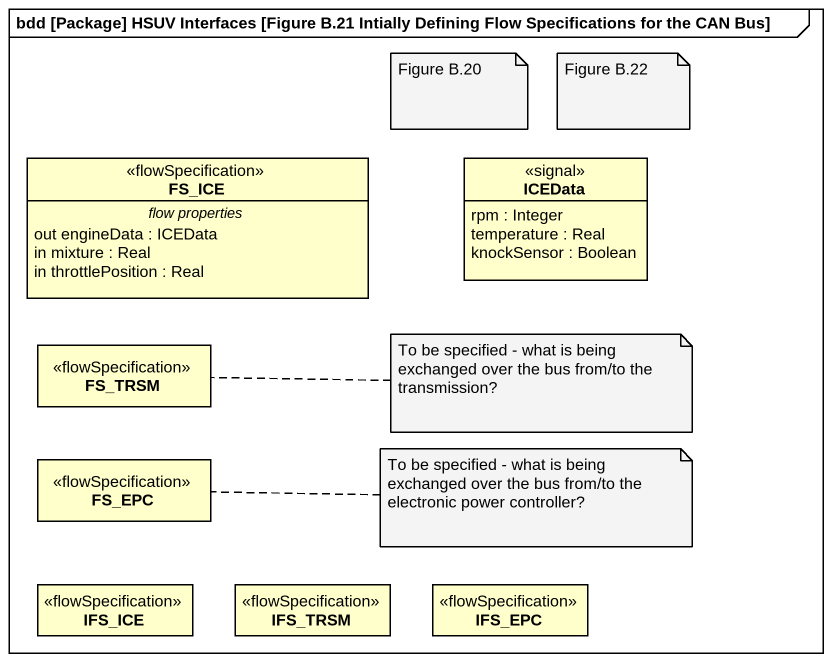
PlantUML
@startuml
mainframe bdd [Package] HSUV Interfaces [Figure B.21 Intially Defining Flow Specifications for the CAN Bus]
hide circle
hide empty members
interface FS_ICE <<flowSpecification>> {
  -- flow properties --
  out engineData : ICEData
  in mixture : Real
  in throttlePosition : Real
}
class ICEData <<signal>> {
  rpm : Integer
  temperature : Real
  knockSensor : Boolean
}
interface FS_TRSM <<flowSpecification>>
interface FS_EPC <<flowSpecification>>
interface IFS_ICE <<flowSpecification>>
interface IFS_TRSM <<flowSpecification>>
interface IFS_EPC <<flowSpecification>>
note as N1
  Figure B.20
end note
note as N2
  Figure B.22
end note
note right of FS_TRSM : To be specified - what is being exchanged over the bus from/to the transmission?
note right of FS_EPC : To be specified - what is being exchanged over the bus from/to the electronic power controller?
@enduml
